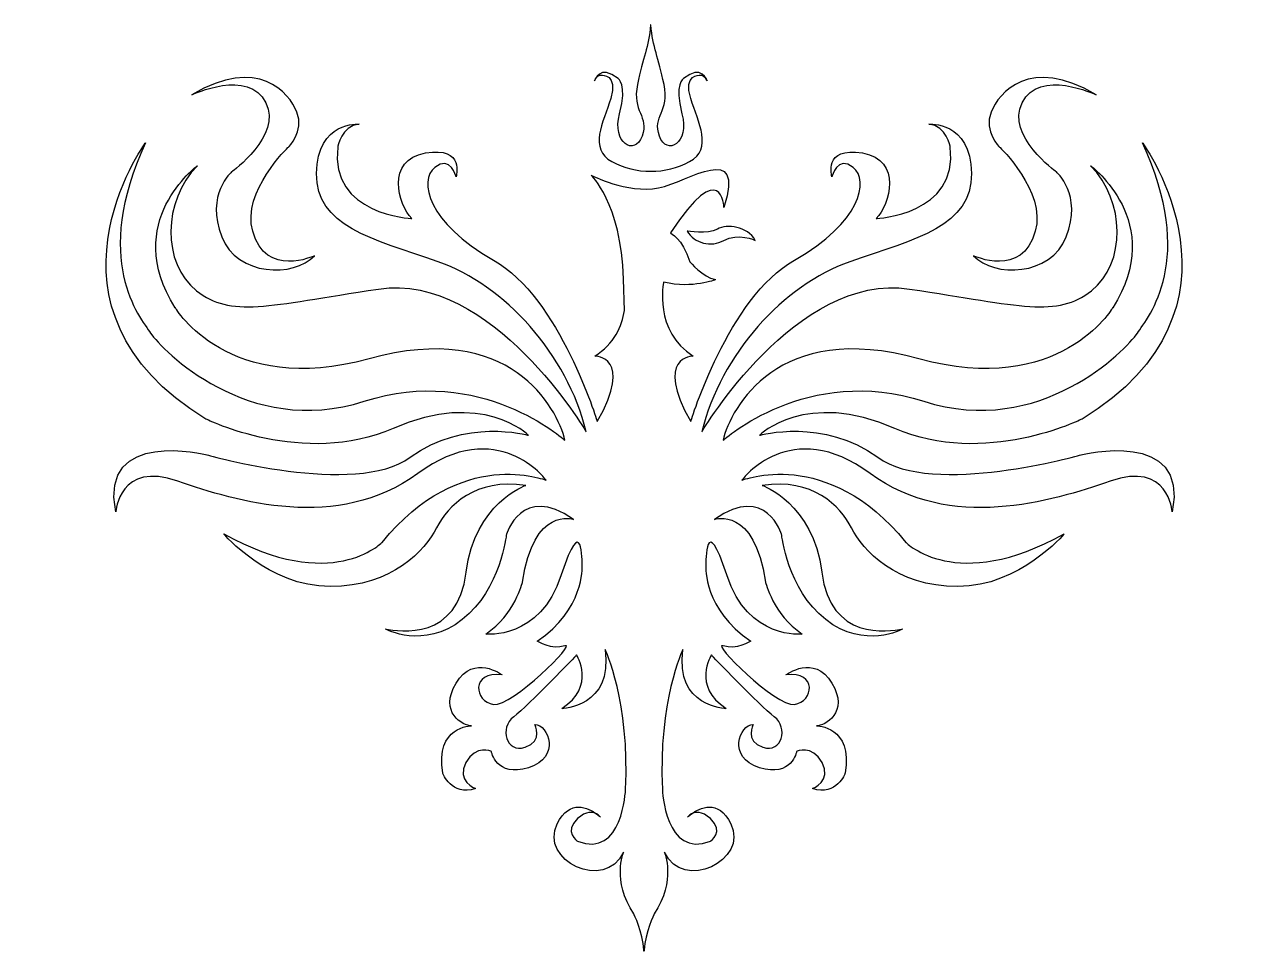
# Model space of a CAD drawing. Header units: centimetres. Extents: x -14 to 14, y -10.5 to 10.4.
import ezdxf

# ---------------------------------------------------------------- set-up
doc = ezdxf.new("R2010")
doc.units = ezdxf.units.CM
doc.header["$MEASUREMENT"] = 0
doc.layers.add('Layer 1', color=7, linetype='Continuous')

msp = doc.modelspace()

# ---------------------------------------------------------------- linework, layer by layer
at = {"layer": 'Layer 1'}
for points, knots in [([(0.15415, 10.44067), (0.19916, 9.92669), (0.32613, 9.70698), (0.45199, 9.09415), (0.45199, 9.09415), (0.581, 8.46606), (0.18495, 8.38004), (0.34862, 7.92377), (0.34862, 7.92377), (0.51205, 7.46758), (1.0373, 7.76026), (0.8563, 8.43137), (0.8563, 8.43137), (0.67554, 9.10291), (0.89072, 9.22343), (0.89072, 9.22343), (0.89072, 9.22343), (1.30408, 9.5676), (1.42452, 9.17162), (1.42452, 9.17162), (1.42452, 9.17162), (1.36441, 9.32675), (1.26085, 9.30087), (1.26085, 9.30087), (1.26085, 9.30087), (1.26085, 9.30087), (0.88218, 9.32675), (1.05442, 8.7758), (1.05442, 8.7758), (1.2264, 8.22475), (1.56229, 7.63957), (1.02849, 7.34694), (1.02849, 7.34694), (0.49721, 7.05537), (-0.19259, 7.05537), (-0.72387, 7.34694), (-0.72387, 7.34694), (-1.25767, 7.63954), (-0.92173, 8.22472), (-0.74975, 8.7758), (-0.74975, 8.7758), (-0.57777, 9.32672), (-0.95618, 9.30087), (-0.95618, 9.30087), (-0.95618, 9.30087), (-0.95618, 9.30087), (-1.05955, 9.32675), (-1.12012, 9.17162), (-1.12012, 9.17162), (-1.12012, 9.17162), (-0.99944, 9.56786), (-0.58606, 9.22343), (-0.58606, 9.22343), (-0.58606, 9.22343), (-0.37109, 9.10291), (-0.55161, 8.43137), (-0.55161, 8.43137), (-0.73245, 7.76025), (-0.20763, 7.4676), (-0.04401, 7.92377), (-0.04401, 7.92377), (0.11974, 8.38007), (-0.2765, 8.46606), (-0.1473, 9.09415), (-0.1473, 9.09415), (-0.02146, 9.70674), (0.10554, 9.92669), (0.15036, 10.44067), (0.15036, 10.44067), (0.15036, 10.44067), (0.15415, 10.44067), (0.15415, 10.44067), (0.15415, 10.44067), (0.15415, 10.44067), (0.15415, 10.44067), (0.15415, 10.44067)], [0, 0, 0, 0, 0.05, 0.05, 0.05, 0.05, 0.1, 0.1, 0.1, 0.1, 0.15, 0.15, 0.15, 0.15, 0.2, 0.2, 0.2, 0.2, 0.25, 0.25, 0.25, 0.25, 0.3, 0.3, 0.3, 0.3, 0.35, 0.35, 0.35, 0.35, 0.4, 0.4, 0.4, 0.4, 0.45, 0.45, 0.45, 0.45, 0.5, 0.5, 0.5, 0.5, 0.55, 0.55, 0.55, 0.55, 0.6, 0.6, 0.6, 0.6, 0.65, 0.65, 0.65, 0.65, 0.7, 0.7, 0.7, 0.7, 0.75, 0.75, 0.75, 0.75, 0.8, 0.8, 0.8, 0.8, 0.85, 0.85, 0.85, 0.85, 0.9, 0.9, 0.9, 0.9, 1, 1, 1, 1]), ([(-7.44358, 5.21809), (-7.44358, 5.21809), (-7.44358, 5.21809), (-7.44358, 5.21809), (-7.44358, 5.21809), (-7.90467, 4.72816), (-9.18388, 4.75226), (-9.53781, 5.65034), (-9.53781, 5.65034), (-9.91241, 6.60128), (-9.3072, 7.11999), (-9.3072, 7.11999), (-9.3072, 7.11999), (-9.3072, 7.11999), (-8.17367, 7.92681), (-8.53864, 8.67608), (-8.53864, 8.67608), (-8.92631, 9.47144), (-10.20999, 8.85864), (-10.20999, 8.85864), (-10.20999, 8.85864), (-8.71158, 9.7423), (-8.01051, 8.90661), (-7.83755, 8.46473), (-7.83755, 8.46473), (-7.66467, 8.02296), (-8.02964, 7.6772), (-8.02964, 7.6772), (-8.02964, 7.6772), (-8.02964, 7.6772), (-9.08617, 6.67803), (-8.83646, 5.77524), (-8.83646, 5.77524), (-8.54062, 4.70569), (-7.44358, 5.21809), (-7.44358, 5.21809), (-7.44358, 5.21809), (-7.44358, 5.21809), (-7.44358, 5.21809), (-7.44358, 5.21809)], [0, 0, 0, 0, 0.09090909, 0.09090909, 0.09090909, 0.09090909, 0.18181818, 0.18181818, 0.18181818, 0.18181818, 0.27272727, 0.27272727, 0.27272727, 0.27272727, 0.36363636, 0.36363636, 0.36363636, 0.36363636, 0.45454545, 0.45454545, 0.45454545, 0.45454545, 0.54545455, 0.54545455, 0.54545455, 0.54545455, 0.63636364, 0.63636364, 0.63636364, 0.63636364, 0.72727273, 0.72727273, 0.72727273, 0.72727273, 0.81818182, 0.81818182, 0.81818182, 0.81818182, 1, 1, 1, 1]), ([(8.53861, 8.67608), (8.1737, 7.92683), (9.30722, 7.11999), (9.30722, 7.11999), (9.30722, 7.11999), (9.30722, 7.11999), (9.91235, 6.6013), (9.53778, 5.65034), (9.53778, 5.65034), (9.1839, 4.75226), (7.90464, 4.72816), (7.4436, 5.21809), (7.4436, 5.21809), (7.4436, 5.21809), (8.54067, 4.70588), (8.8365, 5.77525), (8.8365, 5.77525), (9.08637, 6.67801), (8.0296, 7.67721), (8.0296, 7.67721), (8.0296, 7.67721), (8.0296, 7.67721), (7.66469, 8.02297), (7.83757, 8.46474), (7.83757, 8.46474), (8.01045, 8.90662), (8.71178, 9.74231), (10.21019, 8.85865), (10.21019, 8.85865), (10.21022, 8.85865), (8.92612, 9.47145), (8.53861, 8.67608), (8.53861, 8.67608), (8.53861, 8.67608), (8.53861, 8.67608), (8.53861, 8.67608)], [0, 0, 0, 0, 0.1, 0.1, 0.1, 0.1, 0.2, 0.2, 0.2, 0.2, 0.3, 0.3, 0.3, 0.3, 0.4, 0.4, 0.4, 0.4, 0.5, 0.5, 0.5, 0.5, 0.6, 0.6, 0.6, 0.6, 0.7, 0.7, 0.7, 0.7, 0.8, 0.8, 0.8, 0.8, 1, 1, 1, 1]), ([(-9.87385, 0.72266), (-9.87385, 0.72266), (-12.31363, 1.33747), (-11.92974, -0.56441), (-11.92974, -0.56441), (-11.92974, -0.56441), (-11.85275, 0.58825), (-10.52721, 0.12721), (-10.52721, 0.12721), (-9.20167, -0.33388), (-6.91541, -1.0255), (-5.10965, 0.30009), (-5.10965, 0.30009), (-3.3039, 1.62563), (-2.20884, 0.14637), (-2.20884, 0.14637), (-2.20884, 0.14637), (-2.20884, 0.14637), (-4.12987, 0.93406), (-5.9165, -1.25597), (-5.9165, -1.25597), (-5.9165, -1.25597), (-7.05, -2.42799), (-9.4898, -1.06394), (-9.4898, -1.06394), (-9.4898, -1.06394), (-8.49089, -2.25512), (-7.08855, -2.25512), (-7.08855, -2.25512), (-5.68597, -2.25512), (-4.9368, -1.42891), (-4.68711, -0.92953), (-4.68711, -0.92953), (-4.4374, -0.42997), (-3.80345, 0.204), (-2.66993, 0.03112), (-2.66993, 0.03112), (-2.66993, 0.03112), (-3.82259, -0.37232), (-4.0146, -1.92844), (-4.0146, -1.92844), (-4.20687, -3.48453), (-5.51307, -3.27313), (-5.83975, -3.21553), (-5.83975, -3.21553), (-5.83975, -3.21553), (-4.97864, -3.69096), (-4.10488, -3.00185), (-4.10488, -3.00185), (-3.23144, -2.31293), (-3.10822, -1.0824), (-3.10822, -1.0824), (-3.10822, -1.0824), (-3.10822, -1.0824), (-2.76379, 0.08671), (-1.5947, -0.7377), (-1.5947, -0.7377), (-1.5947, -0.7377), (-2.49095, -0.42594), (-2.74439, -2.15425), (-2.74439, -2.15425), (-2.74439, -2.15425), (-2.91732, -2.89154), (-3.57402, -3.3294), (-3.57402, -3.3294), (-3.57402, -3.3294), (-2.35268, -3.47937), (-1.86867, -1.99304), (-1.86867, -1.99304), (-1.38485, -0.5068), (-1.39639, -1.71637), (-1.39639, -1.77394), (-1.39639, -1.77394), (-1.39639, -1.83162), (-1.35017, -2.76499), (-2.41035, -3.49082), (-2.41035, -3.49082), (-2.41035, -3.49082), (-2.07623, -3.6982), (-1.78808, -3.59462), (-1.78808, -3.59462), (-1.50011, -3.49082), (-2.97492, -4.97715), (-3.40114, -4.91952), (-3.40114, -4.91952), (-3.82754, -4.86211), (-3.93131, -4.15921), (-3.20548, -4.25131), (-3.20548, -4.25131), (-3.20548, -4.25131), (-3.839, -3.76733), (-4.24244, -4.43572), (-4.24244, -4.43572), (-4.64567, -5.10387), (-4.08102, -5.40354), (-3.89663, -5.40354), (-3.89663, -5.40354), (-3.89663, -5.40354), (-4.72626, -5.40354), (-4.54192, -6.47492), (-4.54192, -6.47492), (-4.54192, -6.47492), (-4.35772, -6.99342), (-3.80458, -6.82073), (-3.80458, -6.82073), (-3.80458, -6.82073), (-4.25395, -6.64777), (-4.02342, -6.23291), (-4.02342, -6.23291), (-3.79313, -5.8182), (-3.44732, -5.97939), (-3.44732, -5.97939), (-3.44732, -5.97939), (-3.44732, -5.97939), (-3.34352, -6.57872), (-2.60624, -6.34817), (-2.60624, -6.34817), (-1.8689, -6.11788), (-2.15685, -5.38027), (-2.468, -5.36881), (-2.468, -5.36881), (-2.468, -5.36881), (-2.2607, -5.74907), (-2.68684, -5.88731), (-2.68684, -5.88731), (-3.11327, -6.02555), (-3.27448, -5.4494), (-2.94039, -5.19593), (-2.94039, -5.19593), (-2.60627, -4.94241), (-1.52318, -3.80192), (-1.52318, -3.80192), (-1.52318, -3.80192), (-1.52318, -3.80192), (-1.07379, -4.50457), (-1.85724, -5.01157), (-1.85724, -5.01157), (-1.85724, -5.01157), (-0.69355, -4.98858), (-0.87796, -3.67521), (-0.87796, -3.67521), (-0.87796, -3.67521), (-0.31331, -4.8616), (-0.41711, -6.84346), (-0.41711, -6.84346), (-0.41711, -6.84346), (-0.47471, -8.41056), (-1.50021, -8.00739), (-1.50021, -8.00739), (-1.50021, -8.00739), (-1.82279, -7.79982), (-1.50021, -7.50042), (-1.50021, -7.50042), (-1.3055, -7.3196), (-1.15755, -7.34461), (-1.07024, -7.39258), (-1.07024, -7.39258), (-1.25256, -7.25955), (-1.67563, -7.04161), (-1.96107, -7.61547), (-1.96107, -7.61547), (-2.37192, -8.44282), (-0.87797, -9.15966), (-0.46303, -8.26087), (-0.46303, -8.26087), (-0.46303, -8.26087), (-0.7296, -8.90209), (-0.23004, -9.65131), (-0.23004, -9.65131), (-0.23004, -9.65131), (-0.02901, -10.07255), (-0.00178, -10.46811), (-0.00178, -10.46811), (-0.00178, -10.46811), (-0.00088, -10.49669), (-0.00088, -10.49669), (-0.00088, -10.49669), (-0.00064, -10.49373), (-0.00019, -10.49082), (-0.00019, -10.48812), (-0.00019, -10.48812), (0.00005, -10.49082), (0.0005, -10.49373), (0.0005, -10.49669), (0.0005, -10.49669), (0.0005, -10.49669), (0.00114, -10.47195), (0.00114, -10.47195), (0.00114, -10.47195), (0.02728, -10.07521), (0.22969, -9.65132), (0.22969, -9.65132), (0.22969, -9.65132), (0.72925, -8.90207), (0.46268, -8.26088), (0.46268, -8.26088), (0.46268, -8.26088), (0.87736, -9.15964), (2.37157, -8.44281), (1.96046, -7.61548), (1.96046, -7.61548), (1.67548, -7.04136), (1.25196, -7.25956), (1.07008, -7.3926), (1.07008, -7.3926), (1.15721, -7.34463), (1.30535, -7.31989), (1.49963, -7.50044), (1.49963, -7.50044), (1.82226, -7.7996), (1.49963, -8.00741), (1.49963, -8.00741), (1.49963, -8.00741), (0.47437, -8.41058), (0.4168, -6.84348), (0.4168, -6.84348), (0.4168, -6.84348), (0.31298, -4.86162), (0.87762, -3.67523), (0.87762, -3.67523), (0.87762, -3.67523), (0.69323, -4.9886), (1.8569, -5.01159), (1.8569, -5.01159), (1.8569, -5.01159), (1.0735, -4.5046), (1.52281, -3.80194), (1.52281, -3.80194), (1.52281, -3.80194), (1.52281, -3.80194), (2.60596, -4.94245), (2.94005, -5.19595), (2.94005, -5.19595), (3.27411, -5.44942), (3.11293, -6.02558), (2.68653, -5.88733), (2.68653, -5.88733), (2.26013, -5.74909), (2.46796, -5.36883), (2.46796, -5.36883), (2.46796, -5.36883), (2.15686, -5.38029), (1.86868, -6.11789), (2.60597, -6.34819), (2.60597, -6.34819), (3.3435, -6.57872), (3.44705, -5.97941), (3.44705, -5.97941), (3.44705, -5.97941), (3.44705, -5.97941), (3.7926, -5.81823), (4.02315, -6.23293), (4.02315, -6.23293), (4.25363, -6.6478), (3.80429, -6.82075), (3.80429, -6.82075), (3.80429, -6.82075), (4.35724, -6.99342), (4.54158, -6.47494), (4.54158, -6.47494), (4.54158, -6.47494), (4.72599, -5.40356), (3.89639, -5.40356), (3.89639, -5.40356), (3.89639, -5.40356), (4.08073, -5.40356), (4.64537, -5.10389), (4.24196, -4.43574), (4.24196, -4.43574), (3.83873, -3.76735), (3.205, -4.25133), (3.205, -4.25133), (3.205, -4.25133), (3.93102, -4.15923), (3.82719, -4.86215), (3.40079, -4.91954), (3.40079, -4.91954), (2.97463, -4.97714), (1.49984, -3.49082), (1.78781, -3.59464), (1.78781, -3.59464), (2.07597, -3.69841), (2.40998, -3.49084), (2.40998, -3.49084), (2.40998, -3.49084), (1.34987, -2.76501), (1.39602, -1.83164), (1.39602, -1.77396), (1.39602, -1.77396), (1.39602, -1.71636), (1.38456, -0.50647), (1.86838, -1.99306), (1.86838, -1.99306), (2.35238, -3.47938), (3.57373, -3.32942), (3.57373, -3.32942), (3.57373, -3.32942), (2.91703, -2.89156), (2.74416, -2.15427), (2.74416, -2.15427), (2.74416, -2.15427), (2.49064, -0.42596), (1.59439, -0.73772), (1.59439, -0.73772), (1.59439, -0.73772), (2.76324, 0.0867), (3.10789, -1.08242), (3.10789, -1.08242), (3.10789, -1.08242), (3.10789, -1.08242), (3.23084, -2.31276), (4.10455, -3.00187), (4.10455, -3.00187), (4.97831, -3.69124), (5.83942, -3.21555), (5.83942, -3.21555), (5.83942, -3.21555), (5.51274, -3.27315), (4.20654, -3.48455), (4.01427, -1.92846), (4.01427, -1.92846), (3.82224, -0.37234), (2.6696, 0.0311), (2.6696, 0.0311), (2.6696, 0.0311), (3.8031, 0.20398), (4.43707, -0.42999), (4.68676, -0.92955), (4.68676, -0.92955), (4.93639, -1.42892), (5.68569, -2.25514), (7.08822, -2.25514), (7.08822, -2.25514), (8.49056, -2.25514), (9.48942, -1.06396), (9.48942, -1.06396), (9.48942, -1.06396), (7.0497, -2.42802), (5.91617, -1.25599), (5.91617, -1.25599), (5.91617, -1.25599), (4.12954, 0.93407), (2.20854, 0.14635), (2.20854, 0.14635), (2.20854, 0.14635), (2.20854, 0.14635), (3.30357, 1.62564), (5.10935, 0.30007), (5.10935, 0.30007), (6.9151, -1.02552), (9.20129, -0.3339), (10.52688, 0.12719), (10.52688, 0.12719), (11.85242, 0.5882), (11.92944, -0.56443), (11.92944, -0.56443), (11.92944, -0.56443), (12.31377, 1.33745), (9.87381, 0.72264), (9.87381, 0.72264), (9.87381, 0.72264), (9.87381, 0.72264), (6.51196, -0.23793), (5.28223, 0.66504), (5.28223, 0.66504), (4.05284, 1.5678), (2.61198, 1.16457), (2.61198, 1.16457), (2.61198, 1.16457), (2.61198, 1.16457), (3.64944, 2.20197), (5.66654, 1.31813), (5.66654, 1.31813), (7.68372, 0.43447), (9.89294, 1.52948), (9.89294, 1.52948), (9.89294, 1.52948), (13.98491, 4.02688), (11.25703, 7.77306), (11.25703, 7.77306), (11.25703, 7.77306), (12.48647, 5.12191), (11.39144, 3.83487), (11.14175, 3.4699), (11.14175, 3.4699), (10.89206, 3.10475), (8.95171, 1.08759), (6.31972, 1.93294), (6.31972, 1.93294), (3.68774, 2.77813), (1.78607, 1.04934), (1.78607, 1.04934), (1.78607, 1.04934), (1.959, 1.77925), (3.01548, 3.77722), (6.20451, 2.89364), (6.20451, 2.89364), (9.39367, 2.00975), (10.58461, 4.04632), (10.58461, 4.04632), (10.58461, 4.04632), (11.81431, 5.98648), (10.08529, 7.25442), (10.08529, 7.25442), (10.08529, 7.25442), (10.87301, 6.46689), (10.89214, 5.04515), (10.10445, 4.43039), (10.10445, 4.43039), (9.31668, 3.81574), (8.54836, 4.08458), (5.9933, 4.46886), (5.9933, 4.46886), (3.43811, 4.85288), (1.30565, 1.24137), (1.30565, 1.24137), (1.30565, 1.24137), (1.72822, 2.98953), (3.14995, 4.56499), (4.64837, 5.0837), (4.64837, 5.0837), (6.14684, 5.60239), (7.41477, 5.89055), (7.39564, 7.08149), (7.39564, 7.08149), (7.37648, 8.27267), (6.43499, 8.19594), (6.43499, 8.19594), (6.43499, 8.19594), (6.83848, 8.15742), (6.91547, 7.67725), (6.91547, 7.67725), (6.91547, 7.67725), (7.1075, 6.14023), (5.24404, 6.0635), (5.24404, 6.0635), (5.24404, 6.0635), (5.55133, 6.37079), (5.83954, 7.38904), (4.93651, 7.54257), (4.93651, 7.54257), (4.03351, 7.69629), (4.24494, 7.00472), (4.24494, 7.00472), (4.24494, 7.00472), (4.24494, 7.00472), (4.36022, 7.50428), (4.72534, 7.21612), (4.72534, 7.21612), (5.09031, 6.92791), (4.89827, 5.96734), (3.3998, 5.12194), (3.3998, 5.12194), (1.90133, 4.27675), (1.05594, 1.47188), (1.05594, 1.47188), (1.05594, 1.47188), (0.21057, 2.95122), (1.11354, 2.95122), (1.11354, 2.95122), (1.11354, 2.95122), (0.21054, 3.50819), (0.4411, 4.62265), (0.4411, 4.62265), (0.4411, 4.62265), (1.11333, 4.46885), (1.61289, 4.6802), (1.61289, 4.6802), (1.61289, 4.6802), (1.32473, 4.73785), (1.03652, 5.08369), (1.03652, 5.08369), (1.03652, 5.08369), (0.86364, 5.62151), (0.59482, 5.73681), (0.59482, 5.73681), (0.59482, 5.73681), (1.76661, 7.50428), (1.80516, 6.3131), (1.80516, 6.3131), (1.80516, 6.3131), (2.28533, 7.85012), (0.99982, 6.88203), (0.33098, 6.75532), (0.33098, 6.75532), (-0.39186, 6.61837), (-1.19582, 7.04189), (-1.19582, 7.04189), (-1.19582, 7.04189), (-1.19582, 7.04189), (-0.52111, 6.43922), (-0.46258, 4.68998), (-0.46258, 4.68998), (-0.46258, 4.68998), (-0.44096, 3.98349), (-0.44096, 3.98349), (-0.44096, 3.98349), (-0.49814, 3.63768), (-0.66742, 3.22665), (-1.11366, 2.95127), (-1.11366, 2.95127), (-1.11366, 2.95127), (-0.21066, 2.95127), (-1.05606, 1.47193), (-1.05606, 1.47193), (-1.05606, 1.47193), (-1.90143, 4.2768), (-3.39985, 5.12199), (-3.39985, 5.12199), (-4.89832, 5.96736), (-5.09035, 6.92796), (-4.72544, 7.21617), (-4.72544, 7.21617), (-4.36024, 7.50433), (-4.24496, 7.00477), (-4.24496, 7.00477), (-4.24496, 7.00477), (-4.24496, 7.00477), (-4.03361, 7.69634), (-4.93661, 7.54261), (-4.93661, 7.54261), (-5.83966, 7.38905), (-5.55142, 6.37082), (-5.24414, 6.06354), (-5.24414, 6.06354), (-5.24414, 6.06354), (-7.10752, 6.14027), (-6.91549, 7.67729), (-6.91549, 7.67729), (-6.91549, 7.67729), (-6.8385, 8.15746), (-6.43509, 8.19598), (-6.43509, 8.19598), (-6.43509, 8.19598), (-7.37658, 8.27271), (-7.39574, 7.08153), (-7.39574, 7.08153), (-7.41487, 5.89059), (-6.14696, 5.60246), (-4.64847, 5.08374), (-4.64847, 5.08374), (-3.15, 4.56505), (-1.72826, 2.98956), (-1.3057, 1.24141), (-1.3057, 1.24141), (-1.3057, 1.24141), (-3.43814, 4.85292), (-5.9934, 4.4689), (-5.9934, 4.4689), (-8.5484, 4.08462), (-9.31678, 3.81578), (-10.10455, 4.43043), (-10.10455, 4.43043), (-10.89224, 5.04519), (-10.87287, 6.46693), (-10.08534, 7.25446), (-10.08534, 7.25446), (-10.08534, 7.25446), (-11.81418, 5.98652), (-10.58471, 4.04636), (-10.58471, 4.04636), (-10.58471, 4.04636), (-9.3935, 2.00981), (-6.20453, 2.89368), (-6.20453, 2.89368), (-3.01556, 3.77726), (-1.95903, 1.77931), (-1.78615, 1.04938), (-1.78615, 1.04938), (-1.78615, 1.04938), (-3.68779, 2.77817), (-6.31981, 1.93304), (-6.31981, 1.93304), (-8.95181, 1.08767), (-10.89223, 3.10485), (-11.14189, 3.47), (-11.14189, 3.47), (-11.39152, 3.83494), (-12.48656, 5.12201), (-11.25712, 7.77316), (-11.25712, 7.77316), (-11.25712, 7.77316), (-13.98505, 4.02698), (-9.89311, 1.52958), (-9.89311, 1.52958), (-9.89311, 1.52958), (-7.68387, 0.43458), (-5.66671, 1.31823), (-5.66671, 1.31823), (-3.64953, 2.20207), (-2.61215, 1.16467), (-2.61215, 1.16467), (-2.61215, 1.16467), (-2.61215, 1.16467), (-4.05294, 1.56789), (-5.2824, 0.66514), (-5.2824, 0.66514), (-6.51203, -0.23791), (-9.87385, 0.72266), (-9.87385, 0.72266), (-9.87385, 0.72266), (-9.87385, 0.72266), (-9.87385, 0.72266), (-9.87385, 0.72266)], [0, 0, 0, 0, 0.00657895, 0.00657895, 0.00657895, 0.00657895, 0.01315789, 0.01315789, 0.01315789, 0.01315789, 0.01973684, 0.01973684, 0.01973684, 0.01973684, 0.02631579, 0.02631579, 0.02631579, 0.02631579, 0.03289474, 0.03289474, 0.03289474, 0.03289474, 0.03947368, 0.03947368, 0.03947368, 0.03947368, 0.04605263, 0.04605263, 0.04605263, 0.04605263, 0.05263158, 0.05263158, 0.05263158, 0.05263158, 0.05921053, 0.05921053, 0.05921053, 0.05921053, 0.06578947, 0.06578947, 0.06578947, 0.06578947, 0.07236842, 0.07236842, 0.07236842, 0.07236842, 0.07894737, 0.07894737, 0.07894737, 0.07894737, 0.08552632, 0.08552632, 0.08552632, 0.08552632, 0.09210526, 0.09210526, 0.09210526, 0.09210526, 0.09868421, 0.09868421, 0.09868421, 0.09868421, 0.10526316, 0.10526316, 0.10526316, 0.10526316, 0.11184211, 0.11184211, 0.11184211, 0.11184211, 0.11842105, 0.11842105, 0.11842105, 0.11842105, 0.125, 0.125, 0.125, 0.125, 0.13157895, 0.13157895, 0.13157895, 0.13157895, 0.13815789, 0.13815789, 0.13815789, 0.13815789, 0.14473684, 0.14473684, 0.14473684, 0.14473684, 0.15131579, 0.15131579, 0.15131579, 0.15131579, 0.15789474, 0.15789474, 0.15789474, 0.15789474, 0.16447368, 0.16447368, 0.16447368, 0.16447368, 0.17105263, 0.17105263, 0.17105263, 0.17105263, 0.17763158, 0.17763158, 0.17763158, 0.17763158, 0.18421053, 0.18421053, 0.18421053, 0.18421053, 0.19078947, 0.19078947, 0.19078947, 0.19078947, 0.19736842, 0.19736842, 0.19736842, 0.19736842, 0.20394737, 0.20394737, 0.20394737, 0.20394737, 0.21052632, 0.21052632, 0.21052632, 0.21052632, 0.21710526, 0.21710526, 0.21710526, 0.21710526, 0.22368421, 0.22368421, 0.22368421, 0.22368421, 0.23026316, 0.23026316, 0.23026316, 0.23026316, 0.23684211, 0.23684211, 0.23684211, 0.23684211, 0.24342105, 0.24342105, 0.24342105, 0.24342105, 0.25, 0.25, 0.25, 0.25, 0.25657895, 0.25657895, 0.25657895, 0.25657895, 0.26315789, 0.26315789, 0.26315789, 0.26315789, 0.26973684, 0.26973684, 0.26973684, 0.26973684, 0.27631579, 0.27631579, 0.27631579, 0.27631579, 0.28289474, 0.28289474, 0.28289474, 0.28289474, 0.28947368, 0.28947368, 0.28947368, 0.28947368, 0.29605263, 0.29605263, 0.29605263, 0.29605263, 0.30263158, 0.30263158, 0.30263158, 0.30263158, 0.30921053, 0.30921053, 0.30921053, 0.30921053, 0.31578947, 0.31578947, 0.31578947, 0.31578947, 0.32236842, 0.32236842, 0.32236842, 0.32236842, 0.32894737, 0.32894737, 0.32894737, 0.32894737, 0.33552632, 0.33552632, 0.33552632, 0.33552632, 0.34210526, 0.34210526, 0.34210526, 0.34210526, 0.34868421, 0.34868421, 0.34868421, 0.34868421, 0.35526316, 0.35526316, 0.35526316, 0.35526316, 0.36184211, 0.36184211, 0.36184211, 0.36184211, 0.36842105, 0.36842105, 0.36842105, 0.36842105, 0.375, 0.375, 0.375, 0.375, 0.38157895, 0.38157895, 0.38157895, 0.38157895, 0.38815789, 0.38815789, 0.38815789, 0.38815789, 0.39473684, 0.39473684, 0.39473684, 0.39473684, 0.40131579, 0.40131579, 0.40131579, 0.40131579, 0.40789474, 0.40789474, 0.40789474, 0.40789474, 0.41447368, 0.41447368, 0.41447368, 0.41447368, 0.42105263, 0.42105263, 0.42105263, 0.42105263, 0.42763158, 0.42763158, 0.42763158, 0.42763158, 0.43421053, 0.43421053, 0.43421053, 0.43421053, 0.44078947, 0.44078947, 0.44078947, 0.44078947, 0.44736842, 0.44736842, 0.44736842, 0.44736842, 0.45394737, 0.45394737, 0.45394737, 0.45394737, 0.46052632, 0.46052632, 0.46052632, 0.46052632, 0.46710526, 0.46710526, 0.46710526, 0.46710526, 0.47368421, 0.47368421, 0.47368421, 0.47368421, 0.48026316, 0.48026316, 0.48026316, 0.48026316, 0.48684211, 0.48684211, 0.48684211, 0.48684211, 0.49342105, 0.49342105, 0.49342105, 0.49342105, 0.5, 0.5, 0.5, 0.5, 0.50657895, 0.50657895, 0.50657895, 0.50657895, 0.51315789, 0.51315789, 0.51315789, 0.51315789, 0.51973684, 0.51973684, 0.51973684, 0.51973684, 0.52631579, 0.52631579, 0.52631579, 0.52631579, 0.53289474, 0.53289474, 0.53289474, 0.53289474, 0.53947368, 0.53947368, 0.53947368, 0.53947368, 0.54605263, 0.54605263, 0.54605263, 0.54605263, 0.55263158, 0.55263158, 0.55263158, 0.55263158, 0.55921053, 0.55921053, 0.55921053, 0.55921053, 0.56578947, 0.56578947, 0.56578947, 0.56578947, 0.57236842, 0.57236842, 0.57236842, 0.57236842, 0.57894737, 0.57894737, 0.57894737, 0.57894737, 0.58552632, 0.58552632, 0.58552632, 0.58552632, 0.59210526, 0.59210526, 0.59210526, 0.59210526, 0.59868421, 0.59868421, 0.59868421, 0.59868421, 0.60526316, 0.60526316, 0.60526316, 0.60526316, 0.61184211, 0.61184211, 0.61184211, 0.61184211, 0.61842105, 0.61842105, 0.61842105, 0.61842105, 0.625, 0.625, 0.625, 0.625, 0.63157895, 0.63157895, 0.63157895, 0.63157895, 0.63815789, 0.63815789, 0.63815789, 0.63815789, 0.64473684, 0.64473684, 0.64473684, 0.64473684, 0.65131579, 0.65131579, 0.65131579, 0.65131579, 0.65789474, 0.65789474, 0.65789474, 0.65789474, 0.66447368, 0.66447368, 0.66447368, 0.66447368, 0.67105263, 0.67105263, 0.67105263, 0.67105263, 0.67763158, 0.67763158, 0.67763158, 0.67763158, 0.68421053, 0.68421053, 0.68421053, 0.68421053, 0.69078947, 0.69078947, 0.69078947, 0.69078947, 0.69736842, 0.69736842, 0.69736842, 0.69736842, 0.70394737, 0.70394737, 0.70394737, 0.70394737, 0.71052632, 0.71052632, 0.71052632, 0.71052632, 0.71710526, 0.71710526, 0.71710526, 0.71710526, 0.72368421, 0.72368421, 0.72368421, 0.72368421, 0.73026316, 0.73026316, 0.73026316, 0.73026316, 0.73684211, 0.73684211, 0.73684211, 0.73684211, 0.74342105, 0.74342105, 0.74342105, 0.74342105, 0.75, 0.75, 0.75, 0.75, 0.75657895, 0.75657895, 0.75657895, 0.75657895, 0.76315789, 0.76315789, 0.76315789, 0.76315789, 0.76973684, 0.76973684, 0.76973684, 0.76973684, 0.77631579, 0.77631579, 0.77631579, 0.77631579, 0.78289474, 0.78289474, 0.78289474, 0.78289474, 0.78947368, 0.78947368, 0.78947368, 0.78947368, 0.79605263, 0.79605263, 0.79605263, 0.79605263, 0.80263158, 0.80263158, 0.80263158, 0.80263158, 0.80921053, 0.80921053, 0.80921053, 0.80921053, 0.81578947, 0.81578947, 0.81578947, 0.81578947, 0.82236842, 0.82236842, 0.82236842, 0.82236842, 0.82894737, 0.82894737, 0.82894737, 0.82894737, 0.83552632, 0.83552632, 0.83552632, 0.83552632, 0.84210526, 0.84210526, 0.84210526, 0.84210526, 0.84868421, 0.84868421, 0.84868421, 0.84868421, 0.85526316, 0.85526316, 0.85526316, 0.85526316, 0.86184211, 0.86184211, 0.86184211, 0.86184211, 0.86842105, 0.86842105, 0.86842105, 0.86842105, 0.875, 0.875, 0.875, 0.875, 0.88157895, 0.88157895, 0.88157895, 0.88157895, 0.88815789, 0.88815789, 0.88815789, 0.88815789, 0.89473684, 0.89473684, 0.89473684, 0.89473684, 0.90131579, 0.90131579, 0.90131579, 0.90131579, 0.90789474, 0.90789474, 0.90789474, 0.90789474, 0.91447368, 0.91447368, 0.91447368, 0.91447368, 0.92105263, 0.92105263, 0.92105263, 0.92105263, 0.92763158, 0.92763158, 0.92763158, 0.92763158, 0.93421053, 0.93421053, 0.93421053, 0.93421053, 0.94078947, 0.94078947, 0.94078947, 0.94078947, 0.94736842, 0.94736842, 0.94736842, 0.94736842, 0.95394737, 0.95394737, 0.95394737, 0.95394737, 0.96052632, 0.96052632, 0.96052632, 0.96052632, 0.96710526, 0.96710526, 0.96710526, 0.96710526, 0.97368421, 0.97368421, 0.97368421, 0.97368421, 0.98026316, 0.98026316, 0.98026316, 0.98026316, 0.98684211, 0.98684211, 0.98684211, 0.98684211, 1, 1, 1, 1]), ([(0.97226, 5.77665), (0.97226, 5.77665), (1.43756, 5.6945), (1.65663, 5.82237), (1.65663, 5.82237), (1.87541, 5.94998), (2.33161, 5.88608), (2.51417, 5.56684), (2.51417, 5.56684), (2.51417, 5.56684), (2.12177, 5.74943), (1.80252, 5.56684), (1.80252, 5.56684), (1.51638, 5.40337), (1.13657, 5.5031), (0.97226, 5.77665), (0.97226, 5.77665), (0.97226, 5.77665), (0.97226, 5.77665), (0.97226, 5.77665)], [0, 0, 0, 0, 0.16666667, 0.16666667, 0.16666667, 0.16666667, 0.33333333, 0.33333333, 0.33333333, 0.33333333, 0.5, 0.5, 0.5, 0.5, 0.66666667, 0.66666667, 0.66666667, 0.66666667, 1, 1, 1, 1]), ([(-0.98147, -7.46575), (-0.98147, -7.46575), (-0.98147, -7.46575), (-0.98147, -7.46575), (-0.98147, -7.46575), (-0.98147, -7.46575), (-1.01475, -7.43313), (-1.07018, -7.39259), (-1.07018, -7.39259), (-1.01275, -7.42408), (-0.98147, -7.46575), (-0.98147, -7.46575), (-0.98147, -7.46575), (-0.98147, -7.46575), (-0.98147, -7.46575), (-0.98147, -7.46575)], [0, 0, 0, 0, 0.2, 0.2, 0.2, 0.2, 0.4, 0.4, 0.4, 0.4, 0.6, 0.6, 0.6, 0.6, 1, 1, 1, 1]), ([(1.07016, -7.39259), (1.07016, -7.39259), (1.07016, -7.39259), (1.07016, -7.39259), (1.07016, -7.39259), (1.01481, -7.43331), (0.98118, -7.46599), (0.98118, -7.46599), (0.98118, -7.46599), (0.98118, -7.46599), (1.01275, -7.42408), (1.07016, -7.39259), (1.07016, -7.39259), (1.07016, -7.39259), (1.07016, -7.39259), (1.07016, -7.39259)], [0, 0, 0, 0, 0.2, 0.2, 0.2, 0.2, 0.4, 0.4, 0.4, 0.4, 0.6, 0.6, 0.6, 0.6, 1, 1, 1, 1])]:
    msp.add_open_spline(points, degree=3, knots=knots, dxfattribs=at)

doc.saveas('drawing.dxf')
